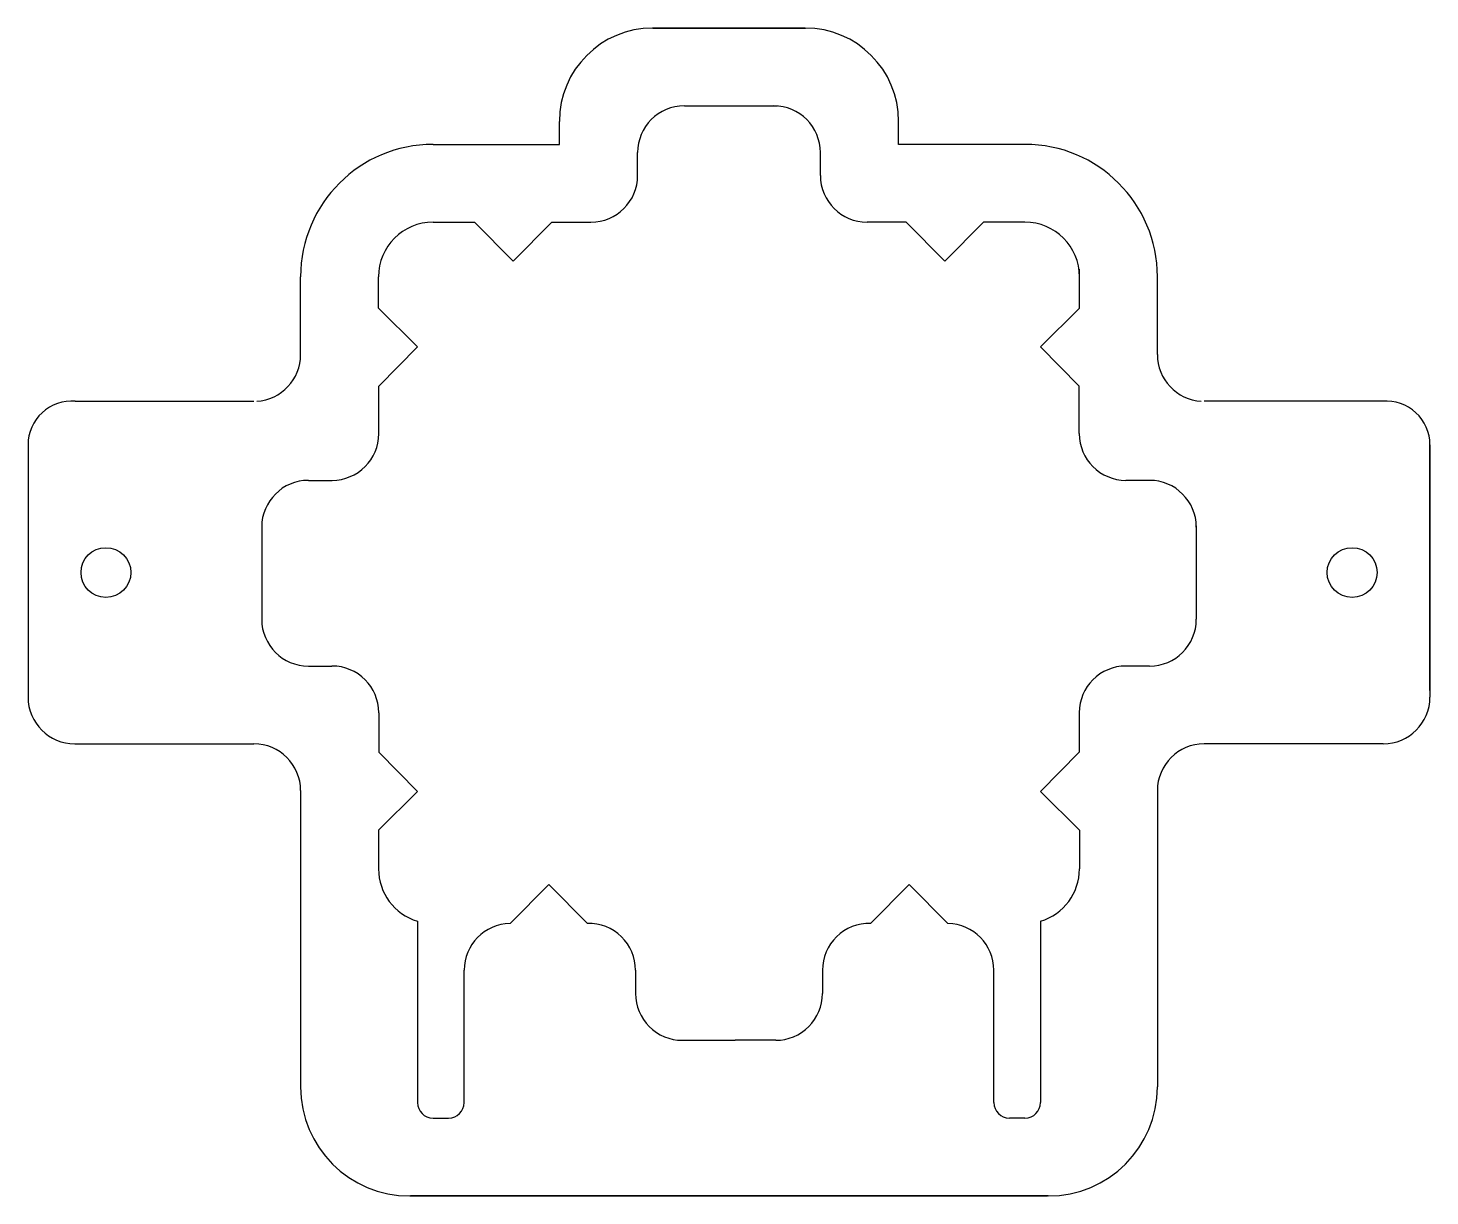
# Model space of a CAD drawing. Header units: millimetres. Extents: x -45 to 45, y -7.3 to 67.7.
import ezdxf

# ---------------------------------------------------------------- set-up
doc = ezdxf.new("R2010")
doc.units = ezdxf.units.MM

msp = doc.modelspace()

# ---------------------------------------------------------------- linework, layer by layer
for p, q in [((4.881, 67.709), (-4.923, 67.709)), ((-4.899, 67.709), (4.905, 67.709)), ((-2.874, 62.709), (3.107, 62.709)), ((-10.899, 60.24), (-10.899, 61.709)), ((10.881, 60.24), (10.881, 61.709)), ((-19.009, 60.24), (-10.899, 60.24)), ((-5.874, 58.24), (-5.874, 59.709)), ((5.856, 58.24), (5.856, 59.709)), ((18.991, 60.24), (10.881, 60.24)), ((-19.009, 55.24), (-16.351, 55.24)), ((-16.351, 55.24), (-13.862, 52.728)), ((-13.862, 52.728), (-11.373, 55.24)), ((-11.373, 55.24), (-8.874, 55.24)), ((11.355, 55.24), (8.856, 55.24)), ((13.844, 52.728), (11.355, 55.24)), ((16.332, 55.24), (13.844, 52.728)), ((18.991, 55.24), (16.332, 55.24)), ((22.491, 49.714), (22.491, 52.214)), ((-27.509, 46.74), (-27.509, 51.74)), ((-22.509, 49.714), (-22.509, 51.74)), ((27.491, 46.74), (27.491, 51.74)), ((-20.004, 47.229), (-22.514, 49.719)), ((19.986, 47.229), (22.496, 49.719)), ((-22.493, 44.717), (-20.004, 47.229)), ((22.475, 44.717), (19.986, 47.229)), ((-22.493, 41.664), (-22.493, 44.717)), ((22.475, 41.664), (22.475, 44.717)), ((-41.98, 43.74), (-30.509, 43.74)), ((41.962, 43.74), (30.491, 43.74)), ((-45.009, 40.948), (-45.009, 24.74)), ((44.991, 25.174), (44.991, 41.174)), ((44.991, 40.948), (44.991, 24.74)), ((-27.009, 38.664), (-25.493, 38.664)), ((26.991, 38.664), (25.475, 38.664)), ((-30.009, 35.664), (-30.009, 29.74)), ((29.991, 35.74), (29.991, 29.74)), ((29.991, 35.74), (29.991, 29.74)), ((-27.009, 26.74), (-25.498, 26.74)), ((26.991, 26.74), (25.48, 26.74)), ((-22.498, 23.74), (-22.498, 21.202)), ((22.48, 23.74), (22.48, 21.202)), ((-42.009, 21.74), (-30.509, 21.74)), ((41.991, 21.74), (30.508, 21.74)), ((-22.498, 21.202), (-20.009, 18.69)), ((22.48, 21.202), (19.991, 18.69)), ((-27.509, 18.74), (-27.509, -0.291)), ((-20.009, 18.69), (-22.519, 16.199)), ((19.991, 18.69), (22.501, 16.199)), ((27.491, 18.74), (27.491, -0.291)), ((-22.509, 16.209), (-22.509, 13.709)), ((22.491, 16.209), (22.491, 13.709)), ((-14.068, 10.208), (-11.579, 12.72)), ((-11.579, 12.72), (-9.091, 10.208)), ((11.561, 12.72), (9.072, 10.208)), ((14.05, 10.208), (11.561, 12.72)), ((-20.009, 10.355), (-20.009, -1.291)), ((19.991, 10.355), (19.991, -1.291)), ((-17.009, -1.291), (-17.009, 7.209)), ((-6.01, 7.209), (-6.01, 5.709)), ((5.991, 7.209), (5.991, 5.709)), ((16.991, -1.291), (16.991, 7.209)), ((-3.009, 2.709), (0.382, 2.709)), ((2.991, 2.709), (0.382, 2.709)), ((-19.009, -2.291), (-18.009, -2.291)), ((18.991, -2.291), (17.991, -2.291)), ((-20.509, -7.291), (20.441, -7.291)), ((20.491, -7.291), (-20.459, -7.291))]:
    msp.add_line(p, q)
for centre in [(-40.009, 32.74), (39.991, 32.74)]:
    msp.add_circle(centre, 1.6)
for centre, radius, start, end in [((-4.899, 61.709), 6, 90, 180), ((4.881, 61.709), 6, 0, 90), ((-2.874, 59.709), 3, 90, 180), ((2.856, 59.709), 3, 360, 90), ((-19.009, 51.74), 8.5, 90, 180), ((18.991, 51.74), 8.5, 0, 90), ((-8.874, 58.24), 3, 270, 0), ((8.856, 58.24), 3, 180, 270), ((-19.009, 51.74), 3.5, 90, 180), ((18.991, 51.74), 3.5, 0, 90), ((-30.509, 46.74), 3, 273.5118, 0), ((30.491, 46.74), 3, 180, 266.4882), ((-42.208, 40.948), 2.801, 85.32802, 180), ((42.19, 40.948), 2.801, 0, 94.67198), ((-25.493, 41.664), 3, 270, 0), ((25.475, 41.664), 3, 180, 270), ((-27.009, 35.664), 3, 90, 180), ((26.991, 35.664), 3, 0, 90), ((-27.009, 29.74), 3, 180, 270), ((26.991, 29.74), 3, 270, 0), ((-25.498, 23.74), 3, 0, 90), ((25.48, 23.74), 3, 90, 180), ((-42.009, 24.74), 3, 180, 270), ((41.991, 24.74), 3, 270, 0), ((-30.509, 18.74), 3, 0, 90), ((30.491, 18.74), 3, 90, 180), ((-19.009, 13.709), 3.5, 180, 253.39845), ((18.991, 13.709), 3.5, 286.60155, 0), ((-14.009, 7.209), 3, 91.12366, 180), ((-9.01, 7.209), 3, 0, 91.54586), ((8.991, 7.209), 3, 88.45414, 180), ((13.991, 7.209), 3, 0, 88.87634), ((-3.01, 5.709), 3, 180, 270.00971), ((2.991, 5.709), 3, 269.99029, 0), ((-20.509, -0.291), 7, 180, 270), ((20.491, -0.291), 7, 270, 0), ((-19.009, -1.291), 1, 180, 270), ((-18.009, -1.291), 1, 270, 0), ((17.991, -1.291), 1, 180, 270), ((18.991, -1.291), 1, 270, 0)]:
    msp.add_arc(centre, radius, start, end)

doc.saveas('drawing.dxf')
